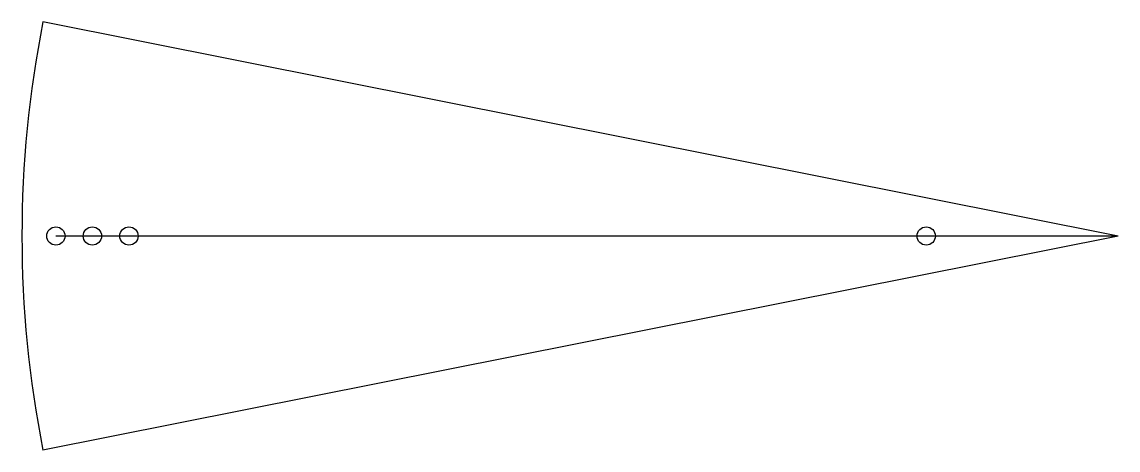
# Model space of a CAD drawing. Header units: millimetres. Extents: x -300 to 0, y -59 to 59.
import ezdxf

# ---------------------------------------------------------------- set-up
doc = ezdxf.new("R2010")
doc.units = ezdxf.units.MM
doc.layers.get('0').update_dxf_attribs({"linetype": 'CONTINUOUS'})

msp = doc.modelspace()

# ---------------------------------------------------------------- linework, layer by layer
for q in [(-294.24, 58.53), (-294.24, -58.53), (-290.71, 0)]:
    msp.add_line((0, 0), q)
for centre in [(-290.71, 0), (-280.71, 0), (-270.71, 0), (-52.51, 0)]:
    msp.add_circle(centre, 2.5)
msp.add_arc((0, 0), 300, 168.75, 191.25)

doc.saveas('drawing.dxf')
